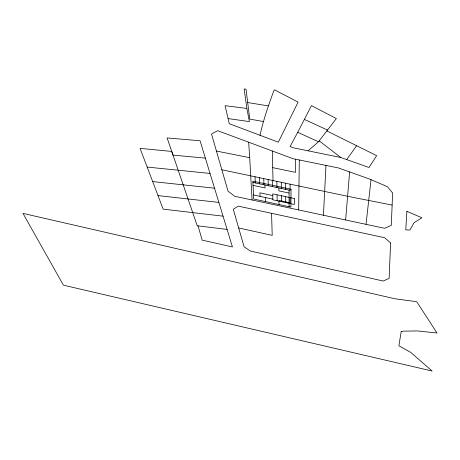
<?xml version="1.0" encoding="UTF-8"?>
<svg xmlns="http://www.w3.org/2000/svg" width="460" height="460" viewBox="0 0 460 460"><rect width="100%" height="100%" fill="white"/><g stroke="black" fill="none" stroke-linecap="round" stroke-linejoin="round"><path stroke-width="0.69" d="M290.013 203.538L290.041 197.593M290.105 184.161L290.076 190.331L252.925 182.453M295.613 159.229L338.278 167.911L369.288 178.934L387.447 186.72L392.616 192.993L391.31 225.348L384.577 228.298L234.657 196.27L228.011 191.09L211.514 134.032L217.626 130.669L293.055 158.706L295.613 159.229L295.516 172.345L272.705 167.647M298.666 209.944L299.299 159.977M323.449 215.24L325.967 165.405M345.632 219.978L349.617 171.942M366.034 224.336L371.013 179.676M259.998 135.349C263.304 120.094 268.462 105.305 273.844 90.683L274.361 89.763L298.103 102.08L278.34 142.18L229.252 123.705L225.089 105.691L246.853 108.439L249.412 121.601L228.281 118.599M297.729 132.284L311.483 105.633L336.358 118.553L318.452 141.772L297.729 132.284L290.087 146.556L293.693 147.901L340.779 157.487L369.029 167.509L376.636 155.652L326.865 130.922M346.685 159.58L356.603 145.751M308.073 150.834L319.361 140.978L340.779 157.487M205.367 158.125L173 155.118L167.112 137.931L200.071 140.754L232.444 246.962L202.164 240.126L198.041 225.854M210.036 173.437L147.16 167.066M214.527 188.186L152.685 181.591M218.868 202.417L158.004 195.598M223.054 216.16L163.15 209.139L140.047 148.356L171.747 151.438L197.225 225.751L227.096 229.431M268.329 105.909L247.687 102.528M263.517 121.572L249.745 119.082L246.031 89.234L244.145 88.952L246.853 108.439M392.133 205.079L347.553 196.282L221.846 169.763M216.436 151.052L249.705 157.699L252.08 199.991M253.058 185.363L265.029 187.921L264.948 185.006M289.081 193.056L278.886 190.877L278.858 187.967M272.78 195.575L259.929 192.809L260.061 196.38M253.494 194.965L272.843 199.14M289.087 202.641L278.984 200.462L279.03 204.527M238.665 227.959L272.205 235.37L271.561 213.319M304.554 119.491L327.537 130.059M248.664 142.209L249.705 157.699M255.024 176.749L255.288 182.925M259.377 177.669L259.601 183.845M263.741 178.589L263.931 184.765M265.311 197.512L265.431 201.578M272.291 150.989L273.027 180.567M268.111 179.515L268.266 185.69M272.492 180.441L272.608 186.611M276.88 181.367L276.96 187.542M277.058 194.81L277.133 200.761M281.284 182.298L281.325 188.468M281.376 195.736L281.416 201.687M289.081 190.141L289.093 206.707M285.689 183.23L285.695 189.399M285.706 196.667L285.712 202.613M291.036 189.25L290.921 207.103L253.678 199.03L252.868 181.142L291.036 189.25M294.388 198.53L294.32 204.47L272.861 199.835L272.745 193.884L294.388 198.53M390.592 242.966L389.143 278.38L383.26 281.037L250.338 251.01L244.099 246.79L233.272 209.271L238.268 206.132L384.686 237.734L390.592 242.966M406.904 211.312L405.772 229.885L409.912 230.017L414.138 222.611L421.883 217.787L406.904 211.312M401.195 331.574L398.889 345.753L410.774 352.44L432.17 371.047L63.399 285.171L23 213.394L395.071 298.793L416.731 301.702L437 333.011L417.479 330.93L403.012 331.154L401.195 331.574"/></g></svg>
